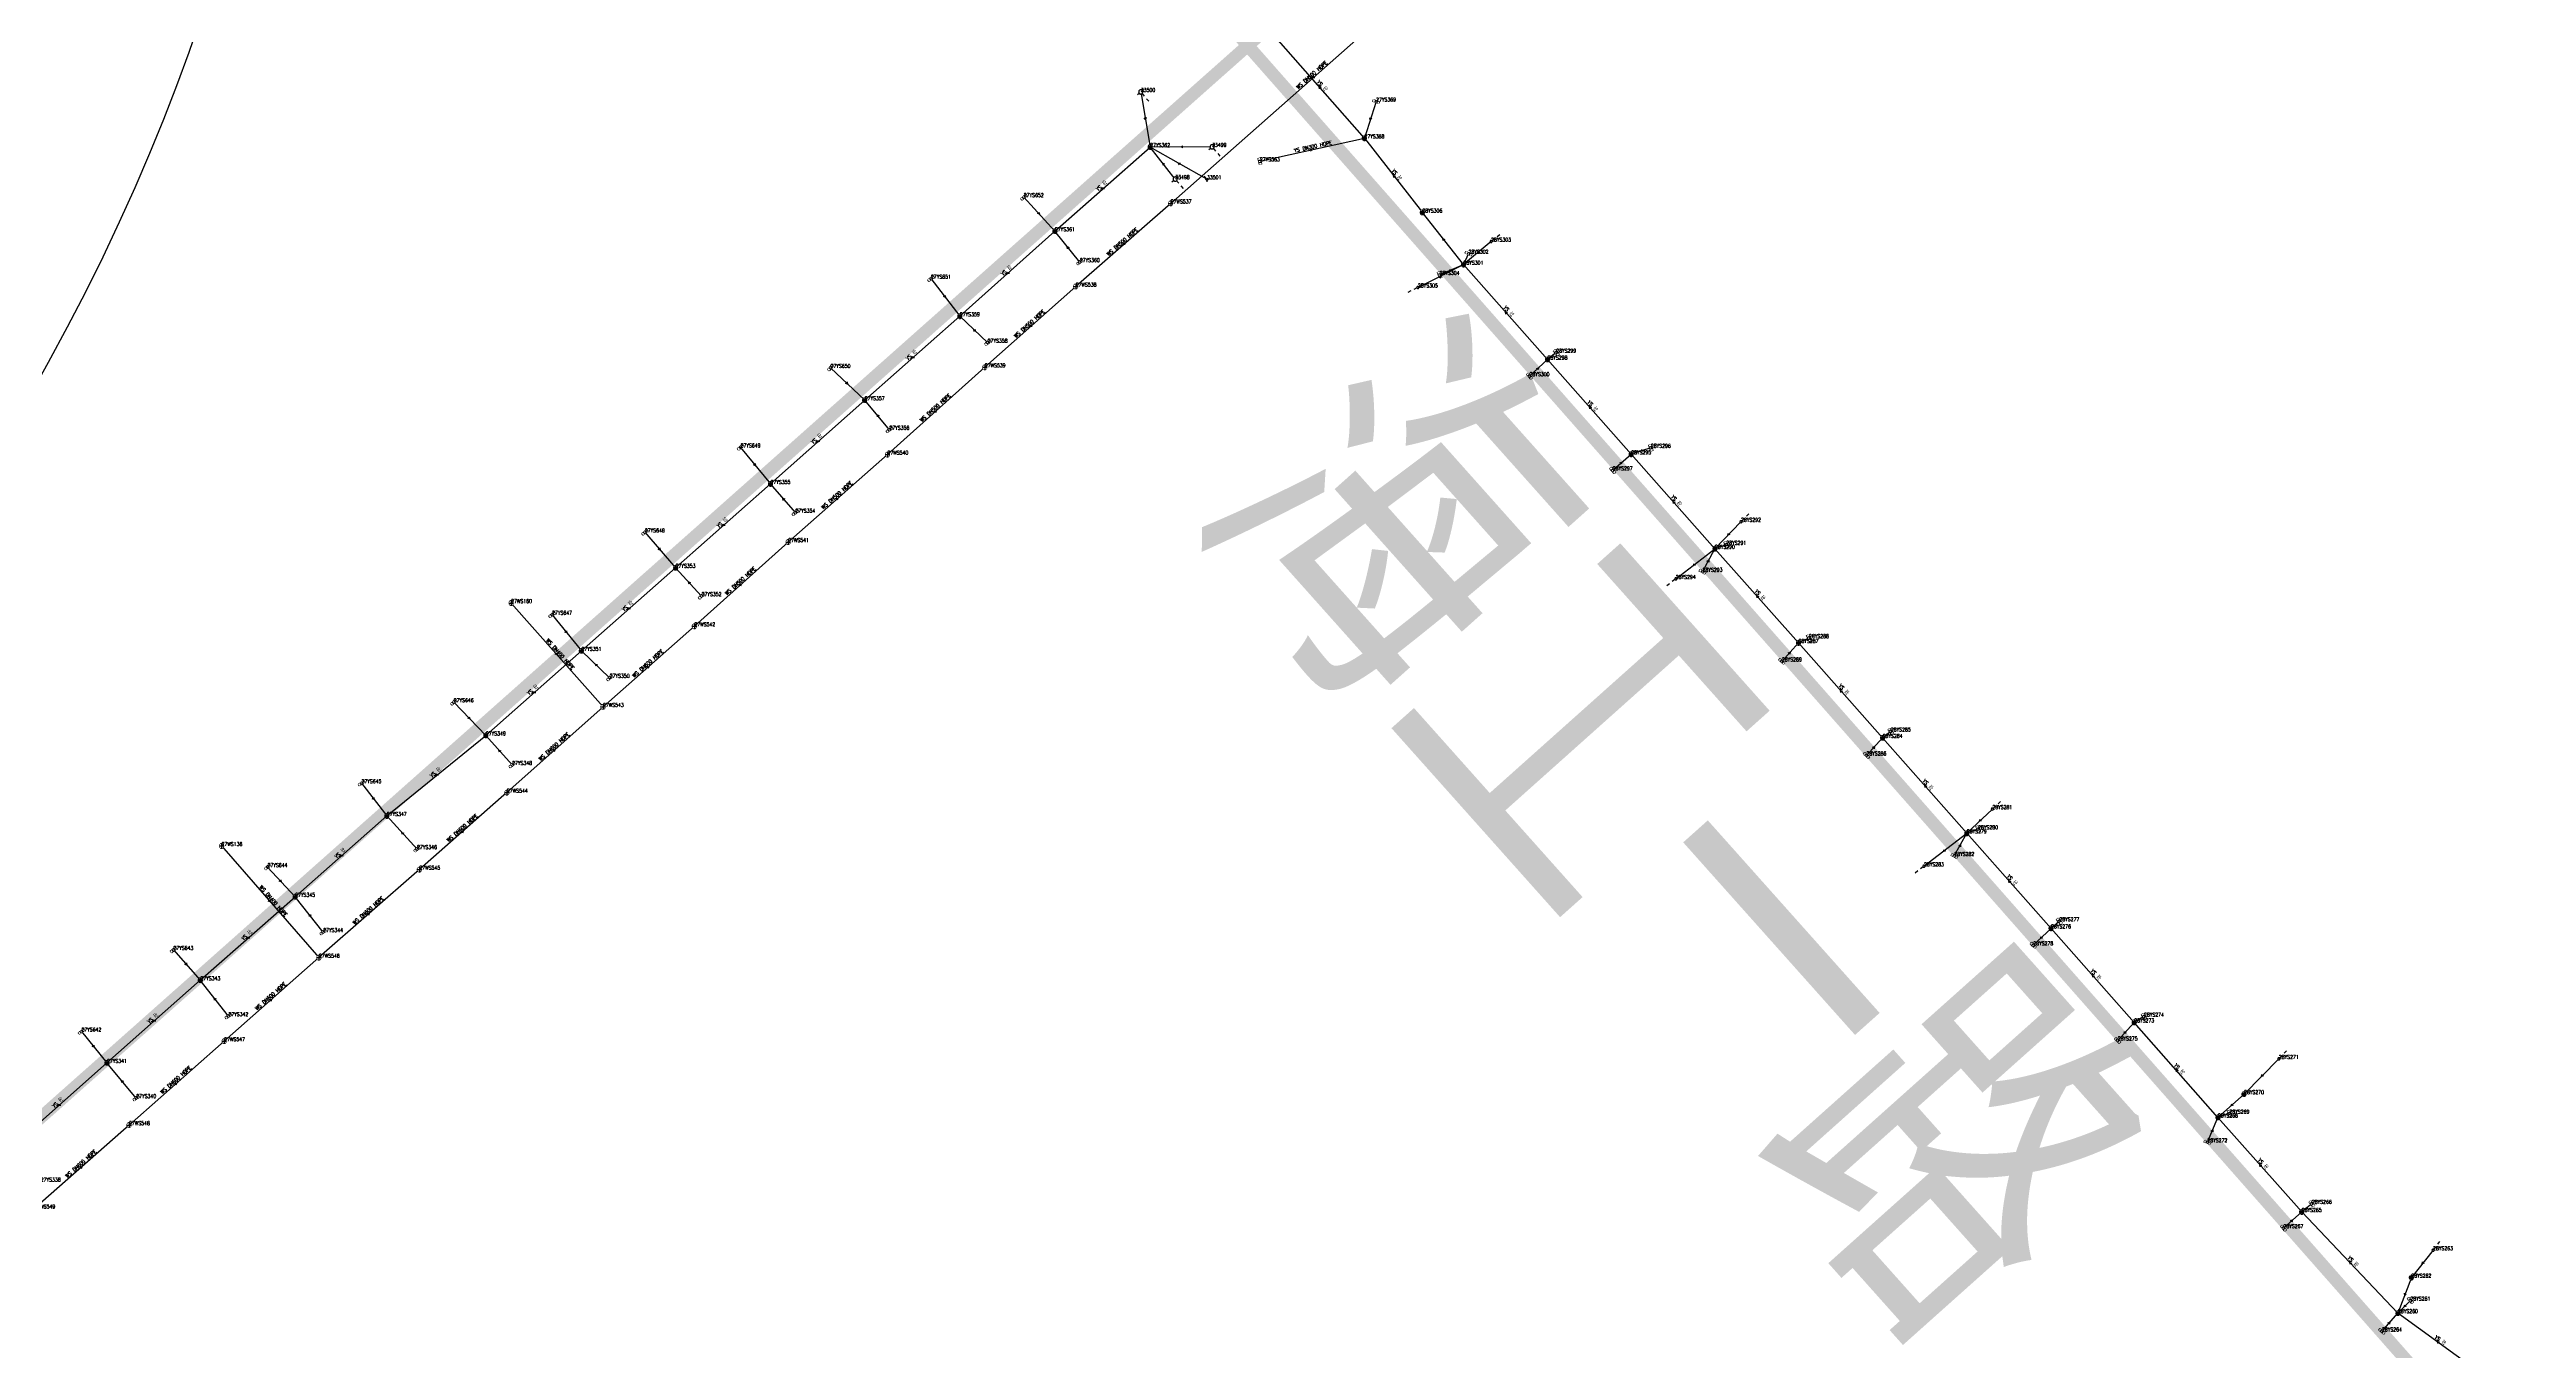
# Model space of a CAD drawing. Extents: x 78813 to 99477, y 2421021 to 2448125.
# Drawn here: x 82291 to 82878, y 2431785 to 2432094 of the extents above; entities that cross this region are included whole.
import ezdxf
from ezdxf.enums import TextEntityAlignment as Align

# ---------------------------------------------------------------- set-up
doc = ezdxf.new("R2010")
doc.units = 0
doc.set_wipeout_variables(frame=1)
doc.layers.get('0').update_dxf_attribs({"linetype": 'CONTINUOUS'})
for name, color, linetype in [('DX_WS', 16, 'CONTINUOUS'), ('DX_YS', 42, 'CONTINUOUS'), ('道路', 5, 'CONTINUOUS')]:
    doc.layers.add(name, color=color, linetype=linetype)
for name, color, linetype, true_color in [('WSLINE', 7, 'CONTINUOUS', 0x7f0000), ('YSANNEXE', 7, 'CONTINUOUS', 0xcc9900), ('YSLINE', 7, 'CONTINUOUS', 0xcc9900)]:
    doc.layers.add(name, color=color, linetype=linetype, true_color=true_color)
doc.layers.add('道路名称', color=7, linetype='CONTINUOUS', lineweight=0)
doc.styles.add('CcNameZT', font='txt.SHX', dxfattribs={"width": 0.8, "bigfont": 'HZTXT.SHX'})
doc.styles.get("Standard").update_dxf_attribs({"font": 'txt.shx', "bigfont": 'hztxt.shx'})
doc.styles.add('宋体0.7', font='', dxfattribs={"width": 0.7})
doc.styles.get('宋体0.7').set_extended_font_data('SimSun')

# ---------------------------------------------------------------- blocks, each defined once
blk = doc.blocks.new('PS污水井')
blk.add_lwpolyline([(1, 0), (1, 0.1), (1, 0.1), (1, 0.2), (1, 0.3), (0.9, 0.3), (0.9, 0.4), (0.9, 0.5), (0.8, 0.5), (0.8, 0.6), (0.8, 0.6), (0.7, 0.7), (0.7, 0.7), (0.6, 0.8), (0.6, 0.8), (0.5, 0.9), (0.4, 0.9), (0.4, 0.9), (0.3, 1), (0.2, 1), (0.2, 1), (0.1, 1), (0, 1), (0, 1), (-0.1, 1), (-0.2, 1), (-0.2, 1), (-0.3, 1), (-0.4, 0.9), (-0.4, 0.9), (-0.5, 0.9), (-0.6, 0.8), (-0.6, 0.8), (-0.7, 0.7), (-0.7, 0.7), (-0.8, 0.6), (-0.8, 0.6), (-0.8, 0.5), (-0.9, 0.5), (-0.9, 0.4), (-0.9, 0.3), (-1, 0.3), (-1, 0.2), (-1, 0.1), (-1, 0.1), (-1, 0), (-1, -0.1), (-1, -0.1), (-1, -0.2), (-1, -0.3), (-0.9, -0.3), (-0.9, -0.4), (-0.9, -0.5), (-0.8, -0.5), (-0.8, -0.6), (-0.8, -0.6), (-0.7, -0.7), (-0.7, -0.7), (-0.6, -0.8), (-0.6, -0.8), (-0.5, -0.9), (-0.4, -0.9), (-0.4, -0.9), (-0.3, -1), (-0.2, -1), (-0.2, -1), (-0.1, -1), (0, -1), (0, -1), (0.1, -1), (0.2, -1), (0.2, -1), (0.3, -1), (0.4, -0.9), (0.4, -0.9), (0.5, -0.9), (0.6, -0.8), (0.6, -0.8), (0.7, -0.7), (0.7, -0.7), (0.8, -0.6), (0.8, -0.6), (0.8, -0.5), (0.9, -0.5), (0.9, -0.4), (0.9, -0.3), (1, -0.3), (1, -0.2), (1, -0.1), (1, 0)], close=True)
blk.add_wipeout([(1, 0), (1, 0.1), (1, 0.1), (1, 0.2), (1, 0.3), (0.9, 0.3), (0.9, 0.4), (0.9, 0.5), (0.8, 0.5), (0.8, 0.6), (0.8, 0.6), (0.7, 0.7), (0.7, 0.7), (0.6, 0.8), (0.6, 0.8), (0.5, 0.9), (0.4, 0.9), (0.4, 0.9), (0.3, 1), (0.2, 1), (0.2, 1), (0.1, 1), (0, 1), (0, 1), (-0.1, 1), (-0.2, 1), (-0.2, 1), (-0.3, 1), (-0.4, 0.9), (-0.4, 0.9), (-0.5, 0.9), (-0.6, 0.8), (-0.6, 0.8), (-0.7, 0.7), (-0.7, 0.7), (-0.8, 0.6), (-0.8, 0.6), (-0.8, 0.5), (-0.9, 0.5), (-0.9, 0.4), (-0.9, 0.3), (-1, 0.3), (-1, 0.2), (-1, 0.1), (-1, 0.1), (-1, 0), (-1, -0.1), (-1, -0.1), (-1, -0.2), (-1, -0.3), (-0.9, -0.3), (-0.9, -0.4), (-0.9, -0.5), (-0.8, -0.5), (-0.8, -0.6), (-0.8, -0.6), (-0.7, -0.7), (-0.7, -0.7), (-0.6, -0.8), (-0.6, -0.8), (-0.5, -0.9), (-0.4, -0.9), (-0.4, -0.9), (-0.3, -1), (-0.2, -1), (-0.2, -1), (-0.1, -1), (0, -1), (0, -1), (0.1, -1), (0.2, -1), (0.2, -1), (0.3, -1), (0.4, -0.9), (0.4, -0.9), (0.5, -0.9), (0.6, -0.8), (0.6, -0.8), (0.7, -0.7), (0.7, -0.7), (0.8, -0.6), (0.8, -0.6), (0.8, -0.5), (0.9, -0.5), (0.9, -0.4), (0.9, -0.3), (1, -0.3), (1, -0.2), (1, -0.1)])
for p, q in [((-1, 0), (0, 0)), ((0, 1), (0, 0)), ((0, 0), (0, -1)), ((0, 0), (1, 0))]:
    blk.add_line(p, q)
blk = doc.blocks.new('LX')
for p, q in [((-0.866, 0.5), (0, 0)), ((0, 0), (-0.866, -0.5))]:
    blk.add_line(p, q)
blk = doc.blocks.new('PS雨水井')
blk.add_lwpolyline([(1, 0), (1, 0.1), (1, 0.1), (1, 0.2), (1, 0.3), (0.9, 0.3), (0.9, 0.4), (0.9, 0.5), (0.8, 0.5), (0.8, 0.6), (0.8, 0.6), (0.7, 0.7), (0.7, 0.7), (0.6, 0.8), (0.6, 0.8), (0.5, 0.9), (0.4, 0.9), (0.4, 0.9), (0.3, 1), (0.2, 1), (0.2, 1), (0.1, 1), (0, 1), (0, 1), (-0.1, 1), (-0.2, 1), (-0.2, 1), (-0.3, 1), (-0.4, 0.9), (-0.4, 0.9), (-0.5, 0.9), (-0.6, 0.8), (-0.6, 0.8), (-0.7, 0.7), (-0.7, 0.7), (-0.8, 0.6), (-0.8, 0.6), (-0.8, 0.5), (-0.9, 0.5), (-0.9, 0.4), (-0.9, 0.3), (-1, 0.3), (-1, 0.2), (-1, 0.1), (-1, 0.1), (-1, 0), (-1, -0.1), (-1, -0.1), (-1, -0.2), (-1, -0.3), (-0.9, -0.3), (-0.9, -0.4), (-0.9, -0.5), (-0.8, -0.5), (-0.8, -0.6), (-0.8, -0.6), (-0.7, -0.7), (-0.7, -0.7), (-0.6, -0.8), (-0.6, -0.8), (-0.5, -0.9), (-0.4, -0.9), (-0.4, -0.9), (-0.3, -1), (-0.2, -1), (-0.2, -1), (-0.1, -1), (0, -1), (0, -1), (0.1, -1), (0.2, -1), (0.2, -1), (0.3, -1), (0.4, -0.9), (0.4, -0.9), (0.5, -0.9), (0.6, -0.8), (0.6, -0.8), (0.7, -0.7), (0.7, -0.7), (0.8, -0.6), (0.8, -0.6), (0.8, -0.5), (0.9, -0.5), (0.9, -0.4), (0.9, -0.3), (1, -0.3), (1, -0.2), (1, -0.1), (1, 0)], close=True)
blk.add_wipeout([(1, 0), (1, 0.1), (1, 0.1), (1, 0.2), (1, 0.3), (0.9, 0.3), (0.9, 0.4), (0.9, 0.5), (0.8, 0.5), (0.8, 0.6), (0.8, 0.6), (0.7, 0.7), (0.7, 0.7), (0.6, 0.8), (0.6, 0.8), (0.5, 0.9), (0.4, 0.9), (0.4, 0.9), (0.3, 1), (0.2, 1), (0.2, 1), (0.1, 1), (0, 1), (0, 1), (-0.1, 1), (-0.2, 1), (-0.2, 1), (-0.3, 1), (-0.4, 0.9), (-0.4, 0.9), (-0.5, 0.9), (-0.6, 0.8), (-0.6, 0.8), (-0.7, 0.7), (-0.7, 0.7), (-0.8, 0.6), (-0.8, 0.6), (-0.8, 0.5), (-0.9, 0.5), (-0.9, 0.4), (-0.9, 0.3), (-1, 0.3), (-1, 0.2), (-1, 0.1), (-1, 0.1), (-1, 0), (-1, -0.1), (-1, -0.1), (-1, -0.2), (-1, -0.3), (-0.9, -0.3), (-0.9, -0.4), (-0.9, -0.5), (-0.8, -0.5), (-0.8, -0.6), (-0.8, -0.6), (-0.7, -0.7), (-0.7, -0.7), (-0.6, -0.8), (-0.6, -0.8), (-0.5, -0.9), (-0.4, -0.9), (-0.4, -0.9), (-0.3, -1), (-0.2, -1), (-0.2, -1), (-0.1, -1), (0, -1), (0, -1), (0.1, -1), (0.2, -1), (0.2, -1), (0.3, -1), (0.4, -0.9), (0.4, -0.9), (0.5, -0.9), (0.6, -0.8), (0.6, -0.8), (0.7, -0.7), (0.7, -0.7), (0.8, -0.6), (0.8, -0.6), (0.8, -0.5), (0.9, -0.5), (0.9, -0.4), (0.9, -0.3), (1, -0.3), (1, -0.2), (1, -0.1)])
for p, q in [((-1, 0), (0, 0)), ((-0.9, 0.5), (0, 0.5)), ((0, 1), (0, 0)), ((0, 0.5), (0.9, 0.5)), ((0, 0), (0, -1)), ((0, 0), (1, 0)), ((-0.9, -0.5), (0, -0.5)), ((0, -0.5), (0.9, -0.5))]:
    blk.add_line(p, q)
blk = doc.blocks.new('PS雨篦')
blk.add_lwpolyline([(-1.5, 0.5), (0, 0.5), (1.5, 0.5), (1.5, -0.5), (0, -0.5), (-1.5, -0.5)], close=True)
blk.add_wipeout([(-1.5, 0.5), (0, 0.5), (1.5, 0.5), (1.5, -0.5), (0, -0.5), (-1.5, -0.5)])
for p, q in [((-0.5, -0.5), (-0.5, 0.5)), ((0.5, -0.5), (0.5, 0.5))]:
    blk.add_line(p, q)
blk = doc.blocks.new('PS非普查')
blk.add_lwpolyline([(3.7, 0), (5.3, 0)])
blk.add_wipeout([(0.5, 0), (0.5, 0), (0.5, 0.1), (0.5, 0.1), (0.5, 0.1), (0.5, 0.2), (0.5, 0.2), (0.4, 0.2), (0.4, 0.3), (0.4, 0.3), (0.4, 0.3), (0.4, 0.3), (0.3, 0.4), (0.3, 0.4), (0.3, 0.4), (0.2, 0.4), (0.2, 0.4), (0.2, 0.5), (0.2, 0.5), (0.1, 0.5), (0.1, 0.5), (0.1, 0.5), (0, 0.5), (0, 0.5), (-0.1, 0.5), (-0.1, 0.5), (-0.1, 0.5), (-0.2, 0.5), (-0.2, 0.5), (-0.2, 0.4), (-0.3, 0.4), (-0.3, 0.4), (-0.3, 0.4), (-0.3, 0.4), (-0.4, 0.3), (-0.4, 0.3), (-0.4, 0.3), (-0.4, 0.3), (-0.4, 0.2), (-0.5, 0.2), (-0.5, 0.2), (-0.5, 0.1), (-0.5, 0.1), (-0.5, 0.1), (-0.5, 0), (-0.5, 0), (-0.5, 0), (-0.5, -0.1), (-0.5, -0.1), (-0.5, -0.1), (-0.5, -0.2), (-0.5, -0.2), (-0.4, -0.2), (-0.4, -0.3), (-0.4, -0.3), (-0.4, -0.3), (-0.4, -0.3), (-0.3, -0.4), (-0.3, -0.4), (-0.3, -0.4), (-0.3, -0.4), (-0.2, -0.4), (-0.2, -0.5), (-0.2, -0.5), (-0.1, -0.5), (-0.1, -0.5), (-0.1, -0.5), (0, -0.5), (0, -0.5), (0.1, -0.5), (0.1, -0.5), (0.1, -0.5), (0.2, -0.5), (0.2, -0.5), (0.2, -0.4), (0.2, -0.4), (0.3, -0.4), (0.3, -0.4), (0.3, -0.4), (0.4, -0.3), (0.4, -0.3), (0.4, -0.3), (0.4, -0.3), (0.4, -0.2), (0.5, -0.2), (0.5, -0.2), (0.5, -0.1), (0.5, -0.1), (0.5, -0.1)])
blk.add_line((0.5, 0), (2.1, 0))
blk.add_lwpolyline([(0.5, 0), (0.5, 0), (0.5, 0.1), (0.5, 0.1), (0.5, 0.1), (0.5, 0.2), (0.5, 0.2), (0.4, 0.2), (0.4, 0.3), (0.4, 0.3), (0.4, 0.3), (0.4, 0.3), (0.3, 0.4), (0.3, 0.4), (0.3, 0.4), (0.2, 0.4), (0.2, 0.4), (0.2, 0.5), (0.2, 0.5), (0.1, 0.5), (0.1, 0.5), (0.1, 0.5), (0, 0.5), (0, 0.5), (-0.1, 0.5), (-0.1, 0.5), (-0.1, 0.5), (-0.2, 0.5), (-0.2, 0.5), (-0.2, 0.4), (-0.3, 0.4), (-0.3, 0.4), (-0.3, 0.4), (-0.3, 0.4), (-0.4, 0.3), (-0.4, 0.3), (-0.4, 0.3), (-0.4, 0.3), (-0.4, 0.2), (-0.5, 0.2), (-0.5, 0.2), (-0.5, 0.1), (-0.5, 0.1), (-0.5, 0.1), (-0.5, 0), (-0.5, 0), (-0.5, 0), (-0.5, -0.1), (-0.5, -0.1), (-0.5, -0.1), (-0.5, -0.2), (-0.5, -0.2), (-0.4, -0.2), (-0.4, -0.3), (-0.4, -0.3), (-0.4, -0.3), (-0.4, -0.3), (-0.3, -0.4), (-0.3, -0.4), (-0.3, -0.4), (-0.3, -0.4), (-0.2, -0.4), (-0.2, -0.5), (-0.2, -0.5), (-0.1, -0.5), (-0.1, -0.5), (-0.1, -0.5), (0, -0.5), (0, -0.5), (0.1, -0.5), (0.1, -0.5), (0.1, -0.5), (0.2, -0.5), (0.2, -0.5), (0.2, -0.4), (0.2, -0.4), (0.3, -0.4), (0.3, -0.4), (0.3, -0.4), (0.4, -0.3), (0.4, -0.3), (0.4, -0.3), (0.4, -0.3), (0.4, -0.2), (0.5, -0.2), (0.5, -0.2), (0.5, -0.1), (0.5, -0.1), (0.5, -0.1), (0.5, 0)], close=True)
blk = doc.blocks.new('测量点')
h = blk.add_hatch(color=256)
edge = h.paths.add_edge_path()
edge.add_arc((0, 0), 0.5, 0, 360)
blk.add_circle((0, 0), 0.5)
blk = doc.blocks.new('PS预留口')
blk.add_lwpolyline([(4.2, 0), (5.8, 0)])
blk.add_wipeout([(1, 0), (1, 0.1), (1, 0.1), (1, 0.2), (1, 0.3), (0.9, 0.3), (0.9, 0.4), (0.9, 0.5), (0.8, 0.5), (0.8, 0.6), (0.8, 0.6), (0.7, 0.7), (0.7, 0.7), (0.6, 0.8), (0.6, 0.8), (0.5, 0.9), (0.4, 0.9), (0.4, 0.9), (0.3, 1), (0.2, 1), (0.2, 1), (0.1, 1), (0, 1), (0, 1), (-0.1, 1), (-0.2, 1), (-0.2, 1), (-0.3, 1), (-0.4, 0.9), (-0.4, 0.9), (-0.5, 0.9), (-0.6, 0.8), (-0.6, 0.8), (-0.7, 0.7), (-0.7, 0.7), (-0.8, 0.6), (-0.8, 0.6), (-0.8, 0.5), (-0.9, 0.5), (-0.9, 0.4), (-0.9, 0.3), (-1, 0.3), (-1, 0.2), (-1, 0.1), (-1, 0.1), (-1, 0), (-1, -0.1), (-1, -0.1), (-1, -0.2), (-1, -0.3), (-0.9, -0.3), (-0.9, -0.4), (-0.9, -0.5), (-0.8, -0.5), (-0.8, -0.6), (-0.8, -0.6), (-0.7, -0.7), (-0.7, -0.7), (-0.6, -0.8), (-0.6, -0.8), (-0.5, -0.9), (-0.4, -0.9), (-0.4, -0.9), (-0.3, -1), (-0.2, -1), (-0.2, -1), (-0.1, -1), (0, -1), (0, -1), (0.1, -1), (0.2, -1), (0.2, -1), (0.3, -1), (0.4, -0.9), (0.4, -0.9), (0.5, -0.9), (0.6, -0.8), (0.6, -0.8), (0.7, -0.7), (0.7, -0.7), (0.8, -0.6), (0.8, -0.6), (0.8, -0.5), (0.9, -0.5), (0.9, -0.4), (0.9, -0.3), (1, -0.3), (1, -0.2), (1, -0.1)])
blk.add_line((1, 0), (2.6, 0))
blk.add_lwpolyline([(1, 0), (1, 0.1), (1, 0.1), (1, 0.2), (1, 0.3), (0.9, 0.3), (0.9, 0.4), (0.9, 0.5), (0.8, 0.5), (0.8, 0.6), (0.8, 0.6), (0.7, 0.7), (0.7, 0.7), (0.6, 0.8), (0.6, 0.8), (0.5, 0.9), (0.4, 0.9), (0.4, 0.9), (0.3, 1), (0.2, 1), (0.2, 1), (0.1, 1), (0, 1), (0, 1), (-0.1, 1), (-0.2, 1), (-0.2, 1), (-0.3, 1), (-0.4, 0.9), (-0.4, 0.9), (-0.5, 0.9), (-0.6, 0.8), (-0.6, 0.8), (-0.7, 0.7), (-0.7, 0.7), (-0.8, 0.6), (-0.8, 0.6), (-0.8, 0.5), (-0.9, 0.5), (-0.9, 0.4), (-0.9, 0.3), (-1, 0.3), (-1, 0.2), (-1, 0.1), (-1, 0.1), (-1, 0), (-1, -0.1), (-1, -0.1), (-1, -0.2), (-1, -0.3), (-0.9, -0.3), (-0.9, -0.4), (-0.9, -0.5), (-0.8, -0.5), (-0.8, -0.6), (-0.8, -0.6), (-0.7, -0.7), (-0.7, -0.7), (-0.6, -0.8), (-0.6, -0.8), (-0.5, -0.9), (-0.4, -0.9), (-0.4, -0.9), (-0.3, -1), (-0.2, -1), (-0.2, -1), (-0.1, -1), (0, -1), (0, -1), (0.1, -1), (0.2, -1), (0.2, -1), (0.3, -1), (0.4, -0.9), (0.4, -0.9), (0.5, -0.9), (0.6, -0.8), (0.6, -0.8), (0.7, -0.7), (0.7, -0.7), (0.8, -0.6), (0.8, -0.6), (0.8, -0.5), (0.9, -0.5), (0.9, -0.4), (0.9, -0.3), (1, -0.3), (1, -0.2), (1, -0.1), (1, 0)], close=True)
for points in [[(0, 1), (0, 2)], [(0, -2), (0, -1)]]:
    blk.add_lwpolyline(points)
blk = doc.blocks.new('PS进水口')
for points in [[(-0.8, -0.9), (0, 0), (-0.9, 0.9)], [(0, 0), (2, 0)]]:
    blk.add_lwpolyline(points)

msp = doc.modelspace()

# ---------------------------------------------------------------- linework, layer by layer
at = {"layer": 'WSLINE'}
for p, q in [((82624.13, 2432116.88), (82556.77, 2432057.49)), ((82556.77, 2432057.49), (82534.22, 2432037.77)), ((82534.22, 2432037.77), (82512.66, 2432018.62)), ((82512.66, 2432018.62), (82489.56, 2431997.91)), ((82489.56, 2431997.91), (82465.99, 2431977.18)), ((82465.99, 2431977.18), (82443.75, 2431957.2)), ((82400.26, 2431962.72), (82422.06, 2431938.09)), ((82443.75, 2431957.2), (82422.06, 2431938.09)), ((82422.06, 2431938.09), (82399.26, 2431917.76)), ((82399.26, 2431917.76), (82378.49, 2431899.5)), ((82331.55, 2431905.1), (82354.65, 2431878.62)), ((82378.49, 2431899.5), (82354.65, 2431878.62)), ((82354.65, 2431878.62), (82332.16, 2431858.82)), ((82332.16, 2431858.82), (82309.59, 2431838.92)), ((82309.59, 2431838.92), (82287.15, 2431819.14))]:
    msp.add_line(p, q, dxfattribs=at)
at = {"layer": 'YSLINE'}
for p, q in [((82602.74, 2432072.92), (82581.18, 2432097.42)), ((82549.67, 2432083.91), (82551.89, 2432070.85)), ((82605.51, 2432081.65), (82602.74, 2432072.92)), ((82577.93, 2432067.48), (82602.74, 2432072.92)), ((82602.74, 2432072.92), (82616.48, 2432055.31)), ((82529.29, 2432050.89), (82551.89, 2432070.85)), ((82566.59, 2432070.89), (82551.89, 2432070.85)), ((82565.37, 2432063.2), (82551.89, 2432070.85)), ((82557.84, 2432063.25), (82551.89, 2432070.85)), ((82521.9, 2432058.97), (82529.29, 2432050.89)), ((82626.24, 2432042.97), (82616.48, 2432055.31)), ((82506.73, 2432030.72), (82529.29, 2432050.89)), ((82535.2, 2432043.57), (82529.29, 2432050.89)), ((82632.8, 2432048.43), (82626.24, 2432042.97)), ((82627.45, 2432045.56), (82626.24, 2432042.97)), ((82499.88, 2432039.65), (82506.73, 2432030.72)), ((82615.43, 2432037.55), (82626.24, 2432042.97)), ((82620.58, 2432040.54), (82626.24, 2432042.97)), ((82646.18, 2432020.45), (82626.24, 2432042.97)), ((82484.17, 2432010.81), (82506.73, 2432030.72)), ((82513.33, 2432024.46), (82506.73, 2432030.72)), ((82641.92, 2432016.52), (82646.18, 2432020.45)), ((82648.25, 2432022.09), (82646.18, 2432020.45)), ((82666.04, 2431997.98), (82646.18, 2432020.45)), ((82476.05, 2432018.49), (82484.17, 2432010.81)), ((82461.8, 2431990.95), (82484.17, 2432010.81)), ((82490.02, 2432003.82), (82484.17, 2432010.81)), ((82454.69, 2431999.61), (82461.8, 2431990.95)), ((82661.67, 2431994.19), (82666.04, 2431997.98)), ((82670.71, 2431999.53), (82666.04, 2431997.98)), ((82685.91, 2431975.6), (82666.04, 2431997.98)), ((82439.28, 2431971.07), (82461.8, 2431990.95)), ((82467.7, 2431984.15), (82461.8, 2431990.95)), ((82431.98, 2431979.49), (82439.28, 2431971.07)), ((82692.09, 2431981.99), (82685.91, 2431975.6)), ((82676.62, 2431968.43), (82685.91, 2431975.6)), ((82682.97, 2431970.15), (82685.91, 2431975.6)), ((82688.6, 2431976.53), (82685.91, 2431975.6)), ((82705.75, 2431953.25), (82685.91, 2431975.6)), ((82416.94, 2431951.38), (82439.28, 2431971.07)), ((82445.45, 2431964.36), (82439.28, 2431971.07)), ((82409.98, 2431959.94), (82416.94, 2431951.38)), ((82394.26, 2431931.33), (82416.94, 2431951.38)), ((82423.64, 2431944.99), (82416.94, 2431951.38)), ((82701.79, 2431948.87), (82705.75, 2431953.25)), ((82708.22, 2431954.41), (82705.75, 2431953.25)), ((82725.7, 2431930.75), (82705.75, 2431953.25)), ((82386.64, 2431939.21), (82394.26, 2431931.33)), ((82727.64, 2431932.25), (82725.7, 2431930.75)), ((82370.76, 2431912.23), (82394.26, 2431931.33)), ((82400.5, 2431924.33), (82394.26, 2431931.33)), ((82721.85, 2431926.57), (82725.7, 2431930.75)), ((82745.67, 2431908.11), (82725.7, 2431930.75)), ((82364.75, 2431919.99), (82370.76, 2431912.23)), ((82349.01, 2431893.06), (82370.76, 2431912.23)), ((82377.93, 2431904.37), (82370.76, 2431912.23)), ((82735.51, 2431900.3), (82745.67, 2431908.11)), ((82742.71, 2431902.73), (82745.67, 2431908.11)), ((82751.74, 2431913.85), (82745.67, 2431908.11)), ((82748.36, 2431909.07), (82745.67, 2431908.11)), ((82765.66, 2431885.57), (82745.67, 2431908.11)), ((82342.45, 2431900.11), (82349.01, 2431893.06)), ((82326.51, 2431873.27), (82349.01, 2431893.06)), ((82355.65, 2431884.69), (82349.01, 2431893.06)), ((82761.45, 2431881.55), (82765.66, 2431885.57)), ((82767.65, 2431887.27), (82765.66, 2431885.57)), ((82785.4, 2431863.27), (82765.66, 2431885.57)), ((82320.11, 2431880.46), (82326.51, 2431873.27)), ((82304.36, 2431853.67), (82326.51, 2431873.27)), ((82333.16, 2431864.75), (82326.51, 2431873.27)), ((82298.29, 2431861.11), (82304.36, 2431853.67)), ((82781.48, 2431858.99), (82785.4, 2431863.27)), ((82787.72, 2431864.64), (82785.4, 2431863.27)), ((82805.27, 2431840.74), (82785.4, 2431863.27)), ((82281.41, 2431833.27), (82304.36, 2431853.67)), ((82311.3, 2431845.33), (82304.36, 2431853.67)), ((82819.71, 2431854.62), (82811.46, 2431846.26)), ((82811.46, 2431846.26), (82805.27, 2431840.74)), ((82802.77, 2431834.83), (82805.27, 2431840.74)), ((82808, 2431841.63), (82805.27, 2431840.74)), ((82825.15, 2431818.33), (82805.27, 2431840.74)), ((82827.55, 2431820.25), (82825.15, 2431818.33)), ((82820.82, 2431814.48), (82825.15, 2431818.33)), ((82847.98, 2431794.33), (82825.15, 2431818.33)), ((82856.31, 2431809.25), (82851.17, 2431802.75)), ((82851.17, 2431802.75), (82847.98, 2431794.33)), ((82850.94, 2431797.3), (82847.98, 2431794.33)), ((82844.18, 2431790), (82847.98, 2431794.33)), ((82866.74, 2431780.75), (82847.98, 2431794.33))]:
    msp.add_line(p, q, dxfattribs=at)

# ---------------------------------------------------------------- block references
at = {"layer": 'DX_WS', "yscale": 0.5, "zscale": 0.5}
for p, xscale, rotation in [((82590.45, 2432087.19), 0.5000000000164332, 221.1617089229225), ((82545.5, 2432047.63), 0.5000000000164332, 221.1617089229225), ((82523.44, 2432028.2), 0.500000000053506, 221.734666722504), ((82501.11, 2432008.27), 0.5000000000375924, 41.73466364934202), ((82477.77, 2431987.55), 0.5000000001153231, 41.16170586526159), ((82454.87, 2431967.19), 0.5000000000375924, 41.73466364934202), ((82411.16, 2431950.4), 0.5000000001740614, 311.6890405344745), ((82432.9, 2431947.65), 0.5000000001153231, 41.16170586526159), ((82410.66, 2431927.92), 0.5000000000375924, 41.73466364934202), ((82388.87, 2431908.63), 0.5000000001153231, 41.16170586526159), ((82343.1, 2431891.86), 0.4999999999667166, 311.1160827600074), ((82366.57, 2431889.06), 0.5000000001153231, 41.16170586526159), ((82343.4, 2431868.72), 0.5000000001153231, 41.16170586526159), ((82320.87, 2431848.87), 0.5000000001153231, 41.16170586526159), ((82298.37, 2431829.03), 0.5000000001153231, 41.16170586526159)]:
    msp.add_blockref('LX', p, dxfattribs=dict(at, xscale=xscale, rotation=rotation))
at = {"layer": 'DX_YS', "xscale": 0.5, "yscale": 0.5, "zscale": 0.5}
for p in [(82549.67, 2432083.91, 0.95), (82566.59, 2432070.89, 1.57), (82557.84, 2432063.25, 0.82), (82565.37, 2432063.2, 1.34)]:
    msp.add_blockref('测量点', p, dxfattribs=at)
at = {"layer": 'DX_YS', "xscale": 0.5000000000431609, "yscale": 0.5, "zscale": 0.5, "rotation": 130.1664812070806}
msp.add_blockref('PS进水口', (82565.37, 2432063.2, 1.34), dxfattribs=at)
at = {"layer": 'YSANNEXE'}
for p, xscale, yscale, zscale, rotation in [((82591.96, 2432085.17), 0.4999999998822632, 0.5, 0.5, 131.207335097775), ((82550.78, 2432077.38), 0.5000000000774995, 0.5, 0.5, 279.6034040225983), ((82604.12, 2432077.28), 0.5000000002021558, 0.5, 0.5, 252.1014298656484), ((82559.24, 2432070.87), 0.4999999999928332, 0.5, 0.5, 179.9087476736144), ((82590.33, 2432070.2), 0.5000000000470073, 0.5, 0.5, 12.60507151695235), ((82540.59, 2432060.87), 0.4999999999570637, 0.5, 0.5, 221.2529581733158), ((82609.61, 2432064.12), 0.5000000001002913, 0.5, 0.5, 128.2512907003004), ((82621.36, 2432049.14), 0.5000000000000124, 0.5000000000000124, 0.5000000000000124, 128.3425461086518), ((82518.01, 2432040.8), 0.4999999998815164, 0.5, 0.5, 221.8259159589806), ((82503.3, 2432035.18), 0.4999999999661935, 0.5, 0.5, 307.6783359880814), ((82636.21, 2432031.71), 0.5000000001075615, 0.5, 0.5, 131.780292868972), ((82495.45, 2432020.76), 0.4999999999570637, 0.5, 0.5, 221.2529581733158), ((82656.11, 2432009.22), 0.4999999998822632, 0.5, 0.5, 131.207335097775), ((82472.98, 2432000.88), 0.4999999998815164, 0.5, 0.5, 221.8259159589806), ((82458.24, 2431995.28), 0.4999999998554739, 0.5, 0.5, 309.3972093833355), ((82675.97, 2431986.79), 0.5000000001075615, 0.5, 0.5, 131.780292868972), ((82450.54, 2431981.01), 0.4999999999570637, 0.5, 0.5, 221.2529581733158), ((82435.63, 2431975.28), 0.4999999999667166, 0.5, 0.5, 311.1160827600074), ((82428.11, 2431961.23), 0.4999999999570637, 0.5, 0.5, 221.2529581733158), ((82695.83, 2431964.43), 0.5000000001075615, 0.5, 0.5, 131.780292868972), ((82413.46, 2431955.66), 0.500000000170287, 0.5, 0.5, 308.8242515605929), ((82405.6, 2431941.36), 0.4999999999570637, 0.5, 0.5, 221.2529581733158), ((82715.72, 2431942), 0.5000000001075615, 0.5, 0.5, 131.780292868972), ((82382.51, 2431921.78), 0.5000000000606907, 0.5, 0.5, 218.9611270075379), ((82735.68, 2431919.43), 0.4999999998822632, 0.5, 0.5, 131.207335097775), ((82359.88, 2431902.64), 0.4999999999570637, 0.5, 0.5, 221.2529581733158), ((82755.66, 2431896.84), 0.5000000001075615, 0.5, 0.5, 131.780292868972), ((82352.33, 2431888.87), 0.5000000000000124, 0.5000000000000124, 0.5000000000000124, 128.3425461086518), ((82337.76, 2431883.17), 0.4999999999570637, 0.5, 0.5, 221.2529581733158), ((82775.53, 2431874.42), 0.5000000001075615, 0.5, 0.5, 131.780292868972), ((82329.83, 2431869.01), 0.5000000000862933, 0.5, 0.5, 127.7695883071966), ((82315.43, 2431863.47), 0.4999999999570637, 0.5, 0.5, 221.2529581733158), ((82307.83, 2431849.5), 0.4999999999982234, 0.5, 0.5, 129.4884616988445), ((82795.34, 2431852), 0.4999999998822632, 0.5, 0.5, 131.207335097775), ((82815.59, 2431850.44), 0.5000000001441505, 0.5, 0.5, 225.1724135036378), ((82292.89, 2431843.47), 0.4999999998815164, 0.5, 0.5, 221.8259159589806), ((82815.21, 2431829.53), 0.5000000001075615, 0.5, 0.5, 131.780292868972), ((82836.57, 2431806.33), 0.4999999998977985, 0.5, 0.5, 133.4991662763766), ((82857.36, 2431787.54), 0.5000000000509134, 0.5, 0.5, 144.3853643634343)]:
    msp.add_blockref('LX', p, dxfattribs=dict(at, xscale=xscale, yscale=yscale, zscale=zscale, rotation=rotation))

# ---------------------------------------------------------------- texts
at = {"layer": 'DX_WS', "style": 'CcNameZT', "width": 0.8}
for s, rotation, p in [(' WS DN500 HDPE', 41.40093, (82590.28, 2432087.37, -0.89)), (' WS DN500 HDPE', 41.17765, (82545.33, 2432047.82, -1)), (' WS DN500 HDPE', 41.6083, (82523.28, 2432028.38, -0.81)), (' WS DN500 HDPE', 41.87218, (82500.94, 2432008.45, -0.58)), (' WS DN500 HDPE', 41.33928, (82477.61, 2431987.73, -0.85)), (' WS DN500 HDPE', 41.93465, (82454.7, 2431967.38, -0.83)), (' WS DN400 HDPE', 311.51272, (82411.35, 2431950.57, 2.45)), (' WS DN600 HDPE', 41.37908, (82432.74, 2431947.83, -0.74)), (' WS DN600 HDPE', 41.73182, (82410.49, 2431928.11, -0.7)), (' WS DN600 HDPE', 41.3013, (82388.71, 2431908.82, -0.68)), (' WS DN400 HDPE', 311.09757, (82343.29, 2431892.03, 2.43)), (' WS DN600 HDPE', 41.22164, (82366.4, 2431889.25, -0.78)), (' WS DN600 HDPE', 41.35122, (82343.24, 2431868.91, -0.76)), (' WS DN600 HDPE', 41.42291, (82320.71, 2431849.06, -0.81)), (' WS DN600 HDPE', 41.39621, (82298.21, 2431829.21, -0.79))]:
    msp.add_text(s, height=0.9, rotation=rotation, dxfattribs=at).set_placement(p, align=Align.CENTER)
msp.add_text('27WS549', height=0.9, dxfattribs=at).set_placement((82287.15, 2431819.14, -0.79))
at = {"layer": 'DX_YS', "style": 'CcNameZT', "width": 0.8}
for s, rotation, p in [(' YS 砼', 311.33439, (82592.15, 2432085.33, -0.36)), (' YS DN300 HDPE', 12.3519, (82590.28, 2432070.44, 1.74)), (' YS 砼', 41.44688, (82540.42, 2432061.06, 0.86)), (' YS 砼', 307.98951, (82609.81, 2432064.27, -0.02)), (' YS 砼', 41.81423, (82517.84, 2432040.99, 0.86)), (' YS 砼', 311.51853, (82636.4, 2432031.88, 1.2)), (' YS 砼', 41.41753, (82495.29, 2432020.95, 0.76)), (' YS 砼', 311.47533, (82656.3, 2432009.38, 1.26)), (' YS 砼', 41.60268, (82472.82, 2432001.07, 0.88)), (' YS 砼', 311.60079, (82676.16, 2431986.96, 1.27)), (' YS 砼', 41.44504, (82450.38, 2431981.2, 0.87)), (' YS 砼', 41.37724, (82427.95, 2431961.41, 0.8)), (' YS 砼', 311.58975, (82696.02, 2431964.59, 1.25)), (' YS 砼', 311.56645, (82715.91, 2431942.17, 1.36)), (' YS 砼', 41.48044, (82405.43, 2431941.55, 0.82)), (' YS 砼', 39.10946, (82382.35, 2431921.97, 0.91)), (' YS 砼', 311.41127, (82735.87, 2431919.6, 1.33)), (' YS 砼', 41.38356, (82359.72, 2431902.83, 1.09)), (' YS 砼', 311.56122, (82755.85, 2431897.01, 1.42)), (' YS 砼', 41.32929, (82337.59, 2431883.36, 1.03)), (' YS 砼', 311.52745, (82775.72, 2431874.58, 1.38)), (' YS 砼', 41.51723, (82315.27, 2431863.66, 0.99)), (' YS 砼', 311.40533, (82795.52, 2431852.17, 1.4)), (' YS 砼', 41.63214, (82292.72, 2431843.66, 0.81)), (' YS 砼', 311.58128, (82815.4, 2431829.7, 1.45)), (' YS 砼', 313.57127, (82836.75, 2431806.5, 1.56)), (' YS 砼', 324.10029, (82857.51, 2431787.74, 1.78))]:
    msp.add_text(s, height=0.9, rotation=rotation, dxfattribs=at).set_placement(p, align=Align.CENTER)
at = {"layer": 'DX_YS', "width": 0.8}
for s, p in [('33501', (82565.37, 2432063.2, 1.34)), ('27YS338', (82288.64, 2431825.52, 2.42))]:
    msp.add_text(s, height=0.9, dxfattribs=at).set_placement(p)

# ---------------------------------------------------------------- next in the draw order: block references
at = {"layer": 'DX_WS', "xscale": 0.5, "yscale": 0.5, "zscale": 0.5}
for p in [(82556.77, 2432057.49, -1), (82534.22, 2432037.77, -0.81), (82512.66, 2432018.62, -0.64), (82489.56, 2431997.91, -0.58), (82465.99, 2431977.18, -0.85), (82400.26, 2431962.72, 2.45), (82443.75, 2431957.2, -0.83), (82422.06, 2431938.09, -0.74), (82399.26, 2431917.76, -0.7), (82331.55, 2431905.1, 2.43), (82378.49, 2431899.5, -0.68), (82354.65, 2431878.62, -0.78), (82332.16, 2431858.82, -0.76), (82309.59, 2431838.92, -0.81)]:
    msp.add_blockref('PS污水井', p, dxfattribs=at)
at = {"layer": 'DX_YS', "yscale": 0.5, "zscale": 0.5}
for name, p, xscale, rotation in [('PS预留口', (82549.67, 2432083.91, 0.95), 0.5000000000431609, 310.1664812070808), ('PS雨篦', (82605.51, 2432081.65, 2.04), 0.5000000000365434, 162.3382292898899), ('PS预留口', (82566.59, 2432070.89, 1.57), 0.5000000000431609, 310.1664812070808), ('PS雨篦', (82577.93, 2432067.48, 1.74), 0.5000000000827454, 282.3518969425785), ('PS雨篦', (82521.9, 2432058.97, 1.86), 0.4999999998988032, 222.3934041976991), ('PS非普查', (82632.8, 2432048.43, 2.88), 0.5000000000572894, 39.73679590830539), ('PS雨篦', (82535.2, 2432043.57, 1.86), 0.4999999998651201, 38.94775295150635), ('PS雨篦', (82499.88, 2432039.65, 2.17), 0.4999999998894308, 217.5149350024887), ('PS非普查', (82615.43, 2432037.55, 2.05), 0.4999999999600312, 206.6391998505538), ('PS雨篦', (82620.58, 2432040.54, 1.58), 0.5000000000293932, 293.2938513418504), ('PS雨篦', (82513.33, 2432024.46, 2.02), 0.5000000001073807, 46.54189777087575), ('PS雨篦', (82648.25, 2432022.09, 1.95), 0.5000000001664343, 128.3384762880899), ('PS雨篦', (82476.05, 2432018.49, 2.18), 0.4999999999984423, 226.5922479477591), ('PS雨篦', (82641.92, 2432016.52, 2.59), 0.5000000001272067, 312.749054141315), ('PS雨篦', (82490.02, 2432003.82, 2.19), 0.5000000000668549, 39.91665297302602), ('PS雨篦', (82454.69, 2431999.61, 2.23), 0.5000000000379144, 219.3865487556936), ('PS雨篦', (82670.71, 2431999.53, 2.57), 0.5000000000924344, 108.3022858184541), ('PS雨篦', (82661.67, 2431994.19, 2.57), 0.499999999994922, 310.9483161617354), ('PS雨篦', (82467.7, 2431984.15, 2.18), 0.4999999998625503, 40.95478879348111), ('PS雨篦', (82431.98, 2431979.49, 2.22), 0.4999999999753445, 220.9514128838659), ('PS非普查', (82692.09, 2431981.99, 1.94), 0.4999999999667677, 45.97117645922271), ('PS雨篦', (82688.6, 2431976.53, 2.01), 0.5000000000912349, 109.1103348718667), ('PS非普查', (82676.62, 2431968.43, 1.9), 0.5000000000856206, 217.6656212093286), ('PS雨篦', (82682.97, 2431970.15, 2.51), 0.5000000000407977, 331.6854663831588), ('PS雨篦', (82445.45, 2431964.36, 2.17), 0.5000000000410166, 42.57999014091371), ('PS雨篦', (82409.98, 2431959.94, 2.25), 0.5000000001321889, 219.110736090092), ('PS雨篦', (82708.22, 2431954.41, 2.09), 0.500000000035133, 115.0270271478363), ('PS雨篦', (82701.79, 2431948.87, 2.59), 0.4999999999304577, 317.9001399938577), ('PS雨篦', (82423.64, 2431944.99, 2.11), 0.4999999999855891, 46.36090720960632), ('PS雨篦', (82386.64, 2431939.21, 2.27), 0.5000000001269579, 224.0499022137568), ('PS雨篦', (82727.64, 2431932.25, 2.1), 0.5000000001185025, 127.8052558279034), ('PS雨篦', (82721.85, 2431926.57, 2.64), 0.4999999999076367, 317.3538824900836), ('PS雨篦', (82364.75, 2431919.99, 2.35), 0.5000000001180349, 217.7276072511903), ('PS雨篦', (82400.5, 2431924.33, 2.1), 0.5000000000781089, 41.70758582732969), ('PS非普查', (82751.74, 2431913.85, 1.83), 0.50000000014814, 43.36120772645609), ('PS雨篦', (82377.93, 2431904.37, 2.25), 0.5000000000915933, 42.38965387904992), ('PS雨篦', (82742.71, 2431902.73, 2.65), 0.5000000001078447, 331.2369979799221), ('PS雨篦', (82342.45, 2431900.11, 2.22), 0.5000000000921323, 222.9331111086571), ('PS非普查', (82735.51, 2431900.3, 1.82), 0.4999999999176027, 217.5718632414625), ('PS雨篦', (82355.65, 2431884.69, 2.18), 0.5000000000494745, 38.40951124491706), ('PS雨篦', (82320.11, 2431880.46, 2.2), 0.4999999999429331, 221.6676592635547), ('PS雨篦', (82761.45, 2431881.55, 2.65), 0.5000000001224809, 313.7179926855875), ('PS雨篦', (82298.29, 2431861.11, 2.32), 0.5000000001328138, 219.1957637681506), ('PS雨篦', (82333.16, 2431864.75, 2.4), 0.5000000000230096, 37.9599942339397), ('PS雨篦', (82781.48, 2431858.99, 2.69), 0.4999999999853855, 317.5404674060576), ('PS非普查', (82819.71, 2431854.62, 2.24), 0.5000000001587276, 45.37610060524245), ('PS雨篦', (82311.3, 2431845.33, 2.28), 0.5000000000334806, 39.747436439098), ('PS雨篦', (82802.77, 2431834.83, 2.51), 0.4999999999506918, 337.0571401628815), ('PS雨篦', (82827.55, 2431820.25, 2.26), 0.5000000000410112, 128.6656256755481), ('PS雨篦', (82820.82, 2431814.48, 2.7), 0.4999999998724538, 311.6532630733831), ('PS非普查', (82856.31, 2431809.25, 2.33), 0.500000000051551, 51.67044179692454), ('PS雨篦', (82850.94, 2431797.3, 2.66), 0.4999999998827821, 135.0580504258773), ('PS雨篦', (82844.18, 2431790, 2.59), 0.5000000000882704, 318.7391820933703)]:
    msp.add_blockref(name, p, dxfattribs=dict(at, xscale=xscale, rotation=rotation))
at = {"layer": 'DX_YS', "xscale": 0.5, "yscale": 0.5, "zscale": 0.5}
for p in [(82602.74, 2432072.92, -0.36), (82551.89, 2432070.85, 0.84), (82616.48, 2432055.31, -0.02), (82529.29, 2432050.89, 0.86), (82626.24, 2432042.97, 1.14), (82506.73, 2432030.72, 0.76), (82484.17, 2432010.81, 0.88), (82666.04, 2431997.98, 1.26), (82461.8, 2431990.95, 0.87), (82439.28, 2431971.07, 0.8), (82416.94, 2431951.38, 0.82), (82394.26, 2431931.33, 0.91), (82370.76, 2431912.23, 1.09), (82745.67, 2431908.11, 1.33), (82349.01, 2431893.06, 1.03), (82765.66, 2431885.57, 1.42), (82326.51, 2431873.27, 0.99), (82785.4, 2431863.27, 1.38), (82304.36, 2431853.67, 0.81), (82811.46, 2431846.26, 1.68), (82805.27, 2431840.74, 1.4), (82851.17, 2431802.75, 1.73)]:
    msp.add_blockref('PS雨水井', p, dxfattribs=at)

# ---------------------------------------------------------------- next in the draw order: linework, layer by layer
at = {"color": 4, "linetype": 'Continuous'}
msp.add_ellipse((81955.73, 2431952.41), major_axis=(-357.49, -317.16), ratio=0.45687, dxfattribs=at)

# ---------------------------------------------------------------- next in the draw order: block references
at = {"layer": 'DX_YS', "yscale": 0.5, "zscale": 0.5}
for p, xscale, rotation in [((82627.45, 2432045.56, 2.04), 0.5000000000633312, 154.9527790872495), ((82748.36, 2431909.07, 2.06), 0.4999999998570179, 109.5122867252594), ((82767.65, 2431887.27, 2.07), 0.499999999905228, 130.4924843754688), ((82787.72, 2431864.64, 2.23), 0.4999999998957321, 120.5442686074994), ((82808, 2431841.63, 2.26), 0.5000000001287275, 108.0749205409233)]:
    msp.add_blockref('PS雨篦', p, dxfattribs=dict(at, xscale=xscale, rotation=rotation))
at = {"layer": 'DX_YS', "xscale": 0.5, "yscale": 0.5, "zscale": 0.5}
for p in [(82646.18, 2432020.45, 1.2), (82685.91, 2431975.6, 1.27), (82705.75, 2431953.25, 1.25), (82725.7, 2431930.75, 1.36), (82825.15, 2431818.33, 1.45), (82847.98, 2431794.33, 1.56)]:
    msp.add_blockref('PS雨水井', p, dxfattribs=at)
at = {"layer": 'YSANNEXE'}
for p, xscale, yscale, zscale, rotation in [((82525.6, 2432054.93), 0.4999999999082261, 0.5, 0.5, 312.2619983557805), ((82532.24, 2432047.23), 0.5000000001294027, 0.5, 0.5, 128.9155038915376), ((82620.84, 2432040.26), 0.499999999972585, 0.5, 0.5, 26.35605856956446), ((82623.41, 2432041.75), 0.5000000000221415, 0.5, 0.5, 23.4912696054628), ((82510.03, 2432027.59), 0.500000000144994, 0.5, 0.5, 136.3639552231507), ((82480.11, 2432014.65), 0.5000000000878982, 0.5, 0.5, 316.8456606964688), ((82487.09, 2432007.32), 0.5000000000899036, 0.5, 0.5, 130.061419485076), ((82663.85, 2431996.09), 0.4999999999234024, 0.5, 0.5, 40.68000344484277), ((82668.37, 2431998.76), 0.5000000000678342, 0.5, 0.5, 198.2433971377401), ((82464.75, 2431987.55), 0.4999999998822632, 0.5, 0.5, 131.207335097775), ((82442.37, 2431967.71), 0.4999999999314776, 0.5, 0.5, 132.353250683177), ((82681.27, 2431972.02), 0.5000000000105147, 0.5, 0.5, 37.81521448019213), ((82420.29, 2431948.19), 0.500000000144994, 0.5, 0.5, 136.3639552231507), ((82390.45, 2431935.27), 0.4999999998410176, 0.5, 0.5, 313.9808717491615), ((82397.38, 2431927.83), 0.5000000001075615, 0.5, 0.5, 131.780292868972), ((82367.75, 2431916.11), 0.4999999999661935, 0.5, 0.5, 307.6783359880814), ((82374.34, 2431908.3), 0.4999999999314776, 0.5, 0.5, 132.353250683177), ((82740.59, 2431904.21), 0.5000000000105147, 0.5, 0.5, 37.81521448019213), ((82744.19, 2431905.42), 0.4999999998096251, 0.5, 0.5, 61.30648406621778), ((82345.73, 2431896.59), 0.4999999998299261, 0.5, 0.5, 312.8349561583958), ((82763.55, 2431883.56), 0.4999999999814238, 0.5, 0.5, 43.54479242712766), ((82323.31, 2431876.87), 0.5000000001740614, 0.5, 0.5, 311.6890405344745), ((82783.44, 2431861.13), 0.4999999998621667, 0.5, 0.5, 47.55549698130921), ((82301.33, 2431857.39), 0.4999999998554739, 0.5, 0.5, 309.3972093833355), ((82804.02, 2431837.78), 0.4999999998894418, 0.5, 0.5, 67.03606202433193), ((82853.74, 2431806), 0.5000000000003901, 0.5000000000003901, 0.5000000000003901, 231.4749492322617), ((82849.58, 2431798.54), 0.4999999999280921, 0.5, 0.5, 249.2366408790303)]:
    msp.add_blockref('LX', p, dxfattribs=dict(at, xscale=xscale, yscale=yscale, zscale=zscale, rotation=rotation))

# ---------------------------------------------------------------- next in the draw order: texts
at = {"layer": 'DX_WS', "style": 'CcNameZT', "width": 0.8}
for s, p in [('27WS537', (82556.77, 2432057.49, -1)), ('27WS538', (82534.22, 2432037.77, -0.81)), ('27WS539', (82512.66, 2432018.62, -0.64)), ('27WS540', (82489.56, 2431997.91, -0.58)), ('27WS541', (82465.99, 2431977.18, -0.85)), ('27WS160', (82400.26, 2431962.72, 2.45)), ('27WS542', (82443.75, 2431957.2, -0.83)), ('27WS543', (82422.06, 2431938.09, -0.74)), ('27WS544', (82399.26, 2431917.76, -0.7)), ('27WS136', (82331.55, 2431905.1, 2.43)), ('27WS545', (82378.49, 2431899.5, -0.68)), ('27WS546', (82354.65, 2431878.62, -0.78)), ('27WS547', (82332.16, 2431858.82, -0.76)), ('27WS548', (82309.59, 2431838.92, -0.81))]:
    msp.add_text(s, height=0.9, dxfattribs=at).set_placement(p)
at = {"layer": 'DX_YS', "width": 0.8}
for s, p in [('33500', (82549.67, 2432083.91, 0.95)), ('27YS369', (82605.51, 2432081.65, 2.04)), ('27YS368', (82602.74, 2432072.92, -0.36)), ('27YS362', (82551.89, 2432070.85, 0.84)), ('33499', (82566.59, 2432070.89, 1.57)), ('27YS363', (82577.93, 2432067.48, 1.74)), ('27YS652', (82521.9, 2432058.97, 1.86)), ('28YS306', (82616.48, 2432055.31, -0.02)), ('27YS361', (82529.29, 2432050.89, 0.86)), ('28YS303', (82632.8, 2432048.43, 2.88)), ('27YS360', (82535.2, 2432043.57, 1.86)), ('27YS651', (82499.88, 2432039.65, 2.17)), ('28YS305', (82615.43, 2432037.55, 2.05)), ('28YS304', (82620.58, 2432040.54, 1.58)), ('27YS359', (82506.73, 2432030.72, 0.76)), ('27YS358', (82513.33, 2432024.46, 2.02)), ('27YS650', (82476.05, 2432018.49, 2.18)), ('27YS357', (82484.17, 2432010.81, 0.88)), ('27YS356', (82490.02, 2432003.82, 2.19)), ('27YS649', (82454.69, 2431999.61, 2.23)), ('28YS295', (82666.04, 2431997.98, 1.26)), ('28YS296', (82670.71, 2431999.53, 2.57)), ('27YS355', (82461.8, 2431990.95, 0.87)), ('28YS297', (82661.67, 2431994.19, 2.57)), ('27YS354', (82467.7, 2431984.15, 2.18)), ('27YS648', (82431.98, 2431979.49, 2.22)), ('28YS292', (82692.09, 2431981.99, 1.94)), ('27YS353', (82439.28, 2431971.07, 0.8)), ('28YS294', (82676.62, 2431968.43, 1.9)), ('28YS293', (82682.97, 2431970.15, 2.51)), ('27YS352', (82445.45, 2431964.36, 2.17)), ('27YS647', (82409.98, 2431959.94, 2.25)), ('27YS351', (82416.94, 2431951.38, 0.82)), ('28YS289', (82701.79, 2431948.87, 2.59)), ('27YS350', (82423.64, 2431944.99, 2.11)), ('27YS646', (82386.64, 2431939.21, 2.27)), ('27YS349', (82394.26, 2431931.33, 0.91)), ('27YS645', (82364.75, 2431919.99, 2.35)), ('27YS348', (82400.5, 2431924.33, 2.1)), ('28YS281', (82751.74, 2431913.85, 1.83)), ('27YS347', (82370.76, 2431912.23, 1.09)), ('27YS346', (82377.93, 2431904.37, 2.25)), ('28YS282', (82742.71, 2431902.73, 2.65)), ('27YS644', (82342.45, 2431900.11, 2.22)), ('28YS283', (82735.51, 2431900.3, 1.82)), ('27YS345', (82349.01, 2431893.06, 1.03)), ('27YS344', (82355.65, 2431884.69, 2.18)), ('27YS643', (82320.11, 2431880.46, 2.2)), ('28YS278', (82761.45, 2431881.55, 2.65)), ('27YS343', (82326.51, 2431873.27, 0.99)), ('27YS642', (82298.29, 2431861.11, 2.32)), ('27YS342', (82333.16, 2431864.75, 2.4)), ('28YS275', (82781.48, 2431858.99, 2.69)), ('28YS271', (82819.71, 2431854.62, 2.24)), ('27YS341', (82304.36, 2431853.67, 0.81)), ('27YS340', (82311.3, 2431845.33, 2.28)), ('28YS270', (82811.46, 2431846.26, 1.68)), ('28YS272', (82802.77, 2431834.83, 2.51)), ('28YS263', (82856.31, 2431809.25, 2.33)), ('28YS262', (82851.17, 2431802.75, 1.73))]:
    msp.add_text(s, height=0.9, dxfattribs=at).set_placement(p)

# ---------------------------------------------------------------- next in the draw order: block references
at = {"layer": 'DX_YS', "xscale": 0.5000000000431609, "yscale": 0.5, "zscale": 0.5, "rotation": 310.1664812070808}
msp.add_blockref('PS预留口', (82557.84, 2432063.25, 0.82), dxfattribs=at)
at = {"layer": 'YSANNEXE', "yscale": 0.5, "zscale": 0.5}
for p, xscale, rotation in [((82629.52, 2432045.7), 0.4999999999623967, 220.015793325307), ((82644.05, 2432018.48), 0.4999999998393814, 42.97183461574548), ((82689, 2431978.8), 0.5000000000623607, 225.7453712877373), ((82684.44, 2431972.87), 0.4999999998920629, 61.87944186832653), ((82703.77, 2431951.06), 0.5000000000436156, 48.12845479608112), ((82723.78, 2431928.66), 0.4999999998621667, 47.55549698130921), ((82748.7, 2431910.98), 0.4999999999186057, 223.453540091652), ((82808.37, 2431843.5), 0.500000000053506, 221.734666722504), ((82822.99, 2431816.41), 0.499999999918455, 41.82591903435983), ((82846.08, 2431792.17), 0.500000000158134, 48.70141260181136), ((82849.46, 2431795.81), 0.5000000001441505, 225.1724135036378)]:
    msp.add_blockref('LX', p, dxfattribs=dict(at, xscale=xscale, rotation=rotation))

# ---------------------------------------------------------------- next in the draw order: texts
at = {"layer": 'DX_YS', "width": 0.8}
for s, p in [('28YS301', (82626.24, 2432042.97, 1.14)), ('28YS302', (82627.45, 2432045.56, 2.04)), ('28YS298', (82646.18, 2432020.45, 1.2)), ('28YS299', (82648.25, 2432022.09, 1.95)), ('28YS300', (82641.92, 2432016.52, 2.59)), ('28YS290', (82685.91, 2431975.6, 1.27)), ('28YS291', (82688.6, 2431976.53, 2.01)), ('28YS288', (82708.22, 2431954.41, 2.09)), ('28YS287', (82705.75, 2431953.25, 1.25)), ('28YS284', (82725.7, 2431930.75, 1.36)), ('28YS285', (82727.64, 2431932.25, 2.1)), ('28YS286', (82721.85, 2431926.57, 2.64)), ('28YS279', (82745.67, 2431908.11, 1.33)), ('28YS280', (82748.36, 2431909.07, 2.06)), ('28YS276', (82765.66, 2431885.57, 1.42)), ('28YS277', (82767.65, 2431887.27, 2.07)), ('28YS273', (82785.4, 2431863.27, 1.38)), ('28YS274', (82787.72, 2431864.64, 2.23)), ('28YS268', (82805.27, 2431840.74, 1.4)), ('28YS269', (82808, 2431841.63, 2.26)), ('28YS266', (82827.55, 2431820.25, 2.26)), ('28YS267', (82820.82, 2431814.48, 2.7)), ('28YS265', (82825.15, 2431818.33, 1.45)), ('28YS261', (82850.94, 2431797.3, 2.66)), ('28YS264', (82844.18, 2431790, 2.59)), ('28YS260', (82847.98, 2431794.33, 1.56))]:
    msp.add_text(s, height=0.9, dxfattribs=at).set_placement(p)
at = {"layer": '道路名称', "style": '宋体0.7', "width": 0.7}
msp.add_text('海工一路', height=70, rotation=311.75669, dxfattribs=at).set_placement((82588.65, 2432008.99), align=Align.MIDDLE_LEFT)

# ---------------------------------------------------------------- next in the draw order: linework, layer by layer
at = {"layer": '道路', "const_width": 3, "flags": 128}
for points in [[(82930.51, 2431746.04), (82854.8, 2431777.71), (82135.24, 2432593.6), (81000.62, 2433870.96), (80813.47, 2434085.93), (80466.25, 2434366.31), (79884.14, 2435190.29), (79784.33, 2435433.39), (79384.6, 2436784.4), (79519.52, 2437728.19), (79495.61, 2437930.39)], [(83418.46, 2432865.07), (83379.69, 2432803.15), (83279.46, 2432726.54), (83218.94, 2432662.49), (82898.49, 2432381.96), (81205.55, 2430879.45)]]:
    msp.add_lwpolyline(points, dxfattribs=at)

# ---------------------------------------------------------------- next in the draw order: block references
at = {"layer": 'YSANNEXE'}
for p, xscale, yscale, zscale, rotation in [((82554.87, 2432067.05), 0.5000000000000124, 0.5000000000000124, 0.5000000000000124, 128.3425461086518), ((82558.63, 2432067.03), 0.4999999999104384, 0.5, 0.5, 150.687900137112)]:
    msp.add_blockref('LX', p, dxfattribs=dict(at, xscale=xscale, yscale=yscale, zscale=zscale, rotation=rotation))

# ---------------------------------------------------------------- next in the draw order: texts
at = {"layer": 'DX_YS', "width": 0.8}
msp.add_text('33498', height=0.9, dxfattribs=at).set_placement((82557.84, 2432063.25, 0.82))

doc.saveas('drawing.dxf')
